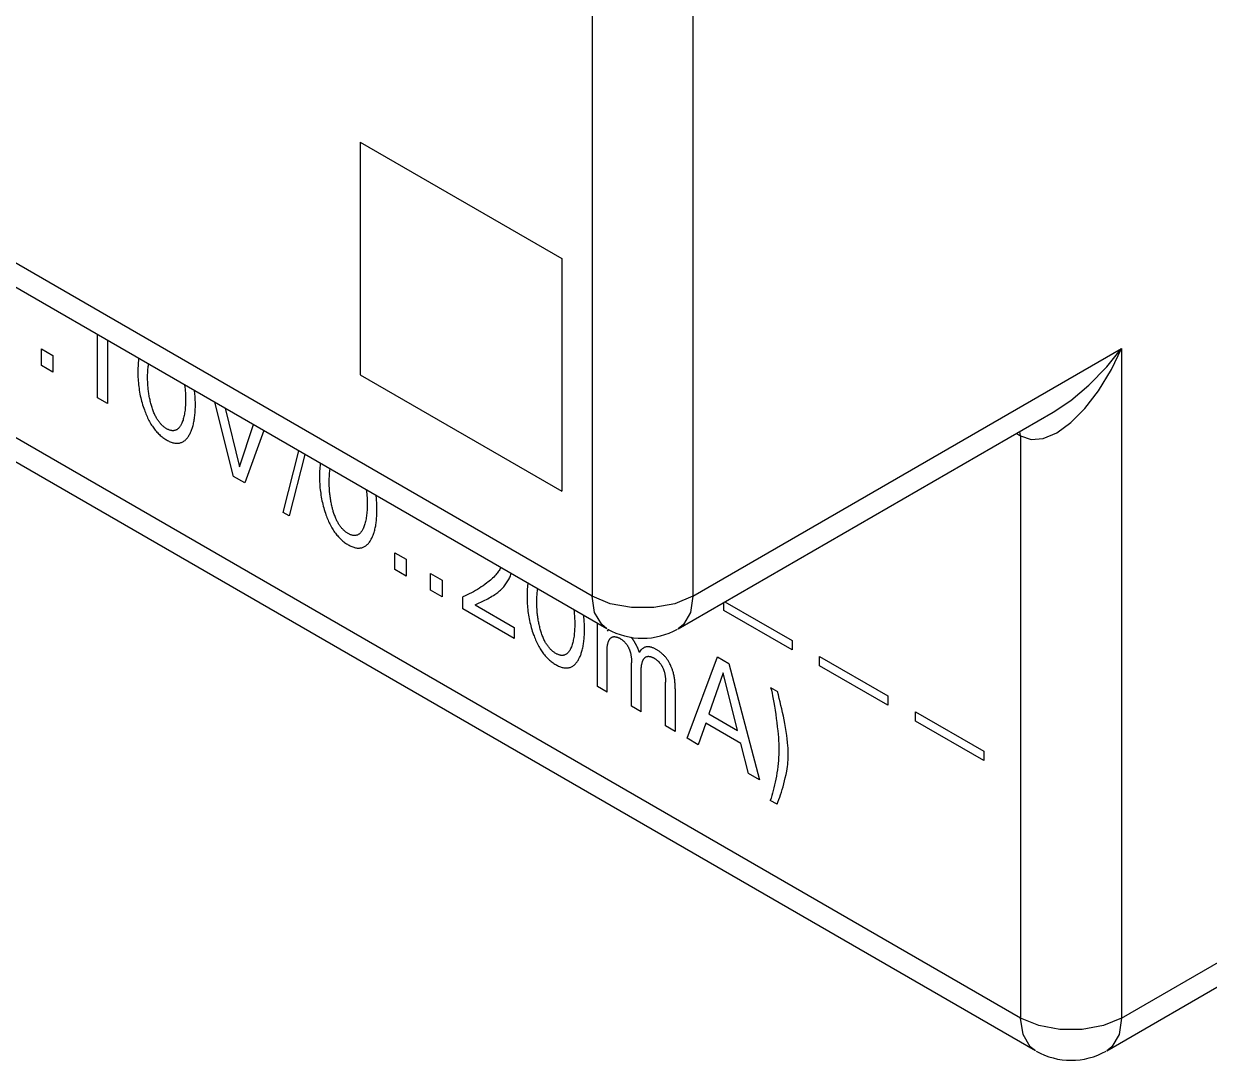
# Model space of a CAD drawing. Extents: x 0 to 420, y 0 to 297.
# Drawn here: x 183.99 to 200.62, y 101.48 to 116.02 of the extents above; entities that cross this region are included whole.
import ezdxf

# ---------------------------------------------------------------- set-up
doc = ezdxf.new("R2010")
doc.units = 0
doc.header["$LTSCALE"] = 23.1
doc.layers.add('40000_ISO', color=7, linetype='CONTINUOUS')

msp = doc.modelspace()

# ---------------------------------------------------------------- linework, layer by layer
at = {"layer": '40000_ISO', "color": 7, "linetype": 'CONTINUOUS'}
for p, q in [((191.959, 143.103), (191.959, 107.994)), ((193.373, 143.103), (193.373, 107.994)), ((191.959, 107.994), (168.271, 121.67)), ((192.166, 107.536), (168.478, 121.212)), ((197.97, 102.074), (174.281, 115.75)), ((198.177, 101.616), (174.488, 115.292)), ((188.706, 114.362), (191.535, 112.729)), ((188.706, 114.362), (188.706, 111.096)), ((191.535, 112.729), (191.535, 109.463)), ((185.02, 110.775), (185.02, 111.661)), ((184.234, 111.463), (184.396, 111.37)), ((184.234, 111.229), (184.234, 111.463)), ((185.161, 111.58), (185.161, 110.694)), ((193.373, 107.994), (199.384, 111.464)), ((199.177, 111.209), (199.384, 111.464)), ((199.242, 111.171), (199.384, 111.464)), ((199.384, 111.464), (199.384, 102.074)), ((184.396, 111.37), (184.396, 111.135)), ((185.592, 111.27), (185.59, 111.245)), ((185.594, 111.294), (185.592, 111.27)), ((185.597, 111.318), (185.594, 111.294)), ((185.598, 111.328), (185.597, 111.318)), ((184.396, 111.135), (184.234, 111.229)), ((185.588, 111.195), (185.587, 111.17)), ((185.587, 111.17), (185.587, 111.144)), ((185.587, 111.144), (185.587, 111.118)), ((185.587, 111.118), (185.587, 111.092)), ((185.589, 111.22), (185.588, 111.195)), ((185.59, 111.245), (185.589, 111.22)), ((185.724, 111.101), (185.725, 111.12)), ((185.724, 111.082), (185.724, 111.101)), ((185.725, 111.12), (185.726, 111.139)), ((185.726, 111.139), (185.727, 111.158)), ((185.727, 111.158), (185.728, 111.176)), ((185.728, 111.176), (185.73, 111.194)), ((185.73, 111.194), (185.732, 111.212)), ((185.732, 111.212), (185.734, 111.23)), ((185.734, 111.23), (185.737, 111.248)), ((188.706, 111.096), (191.535, 109.463)), ((198.928, 110.952), (199.177, 111.209)), ((199.062, 110.874), (199.242, 111.171)), ((185.587, 111.092), (185.588, 111.065)), ((185.588, 111.065), (185.59, 111.038)), ((185.59, 111.038), (185.592, 111.011)), ((185.592, 111.011), (185.594, 110.984)), ((185.594, 110.984), (185.597, 110.956)), ((185.597, 110.956), (185.6, 110.931)), ((185.6, 110.931), (185.603, 110.905)), ((185.724, 111.063), (185.724, 111.082)), ((185.724, 111.043), (185.724, 111.063)), ((185.724, 111.024), (185.724, 111.043)), ((185.725, 111.004), (185.724, 111.024)), ((185.726, 110.984), (185.725, 111.004)), ((185.727, 110.964), (185.726, 110.984)), ((185.728, 110.944), (185.727, 110.964)), ((185.73, 110.923), (185.728, 110.944)), ((186.243, 110.955), (186.247, 110.924)), ((198.673, 110.737), (198.928, 110.952)), ((185.161, 110.694), (185.02, 110.775)), ((185.603, 110.905), (185.607, 110.88)), ((185.607, 110.88), (185.611, 110.854)), ((185.611, 110.854), (185.616, 110.828)), ((185.616, 110.828), (185.621, 110.802)), ((185.621, 110.802), (185.627, 110.776)), ((185.627, 110.776), (185.633, 110.751)), ((185.731, 110.907), (185.73, 110.923)), ((185.733, 110.891), (185.731, 110.907)), ((185.735, 110.874), (185.733, 110.891)), ((185.737, 110.858), (185.735, 110.874)), ((185.739, 110.841), (185.737, 110.858)), ((185.742, 110.824), (185.739, 110.841)), ((185.744, 110.808), (185.742, 110.824)), ((185.747, 110.791), (185.744, 110.808)), ((185.75, 110.775), (185.747, 110.791)), ((185.753, 110.76), (185.75, 110.775)), ((186.247, 110.924), (186.25, 110.894)), ((186.25, 110.894), (186.252, 110.87)), ((186.252, 110.87), (186.253, 110.847)), ((186.253, 110.847), (186.255, 110.824)), ((186.255, 110.824), (186.255, 110.801)), ((186.255, 110.801), (186.256, 110.778)), ((186.256, 110.778), (186.256, 110.756)), ((186.383, 110.864), (186.381, 110.876)), ((186.385, 110.843), (186.383, 110.864)), ((186.387, 110.822), (186.385, 110.843)), ((186.389, 110.801), (186.387, 110.822)), ((186.39, 110.78), (186.389, 110.801)), ((186.391, 110.76), (186.39, 110.78)), ((198.87, 110.623), (199.062, 110.874)), ((185.633, 110.751), (185.639, 110.727)), ((185.639, 110.727), (185.646, 110.702)), ((185.646, 110.702), (185.653, 110.678)), ((185.653, 110.678), (185.661, 110.653)), ((185.661, 110.653), (185.669, 110.628)), ((185.669, 110.628), (185.678, 110.604)), ((185.678, 110.604), (185.685, 110.585)), ((185.757, 110.744), (185.753, 110.76)), ((185.76, 110.729), (185.757, 110.744)), ((185.764, 110.713), (185.76, 110.729)), ((185.768, 110.697), (185.764, 110.713)), ((185.772, 110.682), (185.768, 110.697)), ((185.776, 110.666), (185.772, 110.682)), ((185.781, 110.651), (185.776, 110.666)), ((185.785, 110.637), (185.781, 110.651)), ((185.79, 110.622), (185.785, 110.637)), ((185.795, 110.608), (185.79, 110.622)), ((185.8, 110.594), (185.795, 110.608)), ((186.248, 110.603), (186.246, 110.584)), ((186.25, 110.623), (186.248, 110.603)), ((186.252, 110.644), (186.25, 110.623)), ((186.253, 110.666), (186.252, 110.644)), ((186.255, 110.688), (186.253, 110.666)), ((186.256, 110.733), (186.255, 110.711)), ((186.255, 110.711), (186.255, 110.688)), ((186.256, 110.756), (186.256, 110.733)), ((186.39, 110.579), (186.391, 110.599)), ((186.392, 110.739), (186.391, 110.76)), ((186.391, 110.599), (186.392, 110.618)), ((186.393, 110.719), (186.392, 110.739)), ((186.392, 110.618), (186.393, 110.638)), ((186.393, 110.699), (186.393, 110.719)), ((186.393, 110.679), (186.393, 110.699)), ((186.393, 110.658), (186.393, 110.679)), ((186.393, 110.638), (186.393, 110.658)), ((186.929, 109.673), (186.664, 110.713)), ((186.811, 110.628), (187.011, 109.807)), ((198.427, 110.573), (198.673, 110.737)), ((198.674, 110.426), (198.87, 110.623)), ((185.685, 110.585), (185.692, 110.567)), ((185.692, 110.567), (185.699, 110.548)), ((185.699, 110.548), (185.707, 110.53)), ((185.707, 110.53), (185.715, 110.512)), ((185.715, 110.512), (185.724, 110.493)), ((185.724, 110.493), (185.732, 110.475)), ((185.732, 110.475), (185.742, 110.457)), ((185.742, 110.457), (185.751, 110.44)), ((185.751, 110.44), (185.761, 110.422)), ((185.806, 110.579), (185.8, 110.594)), ((185.812, 110.565), (185.806, 110.579)), ((185.818, 110.55), (185.812, 110.565)), ((185.825, 110.536), (185.818, 110.55)), ((185.831, 110.522), (185.825, 110.536)), ((185.837, 110.511), (185.831, 110.522)), ((185.843, 110.501), (185.837, 110.511)), ((185.848, 110.49), (185.843, 110.501)), ((185.855, 110.48), (185.848, 110.49)), ((185.861, 110.47), (185.855, 110.48)), ((185.867, 110.46), (185.861, 110.47)), ((185.874, 110.45), (185.867, 110.46)), ((185.881, 110.441), (185.874, 110.45)), ((185.888, 110.431), (185.881, 110.441)), ((185.895, 110.422), (185.888, 110.431)), ((186.209, 110.434), (186.203, 110.419)), ((186.215, 110.448), (186.209, 110.434)), ((186.22, 110.463), (186.215, 110.448)), ((186.224, 110.479), (186.22, 110.463)), ((186.229, 110.494), (186.224, 110.479)), ((186.233, 110.511), (186.229, 110.494)), ((186.236, 110.528), (186.233, 110.511)), ((186.24, 110.547), (186.236, 110.528)), ((186.243, 110.565), (186.24, 110.547)), ((186.246, 110.584), (186.243, 110.565)), ((186.369, 110.42), (186.372, 110.436)), ((186.372, 110.436), (186.375, 110.452)), ((186.375, 110.452), (186.378, 110.469)), ((186.378, 110.469), (186.381, 110.486)), ((186.381, 110.486), (186.383, 110.503)), ((186.383, 110.503), (186.385, 110.521)), ((186.385, 110.521), (186.387, 110.54)), ((186.387, 110.54), (186.389, 110.56)), ((186.389, 110.56), (186.39, 110.579)), ((193.166, 107.536), (198.427, 110.573)), ((185.761, 110.422), (185.77, 110.407)), ((185.77, 110.407), (185.78, 110.392)), ((185.78, 110.392), (185.79, 110.377)), ((185.79, 110.377), (185.8, 110.362)), ((185.8, 110.362), (185.81, 110.348)), ((185.81, 110.348), (185.821, 110.334)), ((185.821, 110.334), (185.831, 110.321)), ((185.831, 110.321), (185.843, 110.307)), ((185.843, 110.307), (185.854, 110.294)), ((185.854, 110.294), (185.865, 110.282)), ((185.865, 110.282), (185.877, 110.27)), ((185.877, 110.27), (185.889, 110.258)), ((185.903, 110.414), (185.895, 110.422)), ((185.91, 110.405), (185.903, 110.414)), ((185.918, 110.398), (185.91, 110.405)), ((185.925, 110.39), (185.918, 110.398)), ((185.933, 110.383), (185.925, 110.39)), ((185.941, 110.376), (185.933, 110.383)), ((185.949, 110.369), (185.941, 110.376)), ((185.957, 110.363), (185.949, 110.369)), ((185.965, 110.357), (185.957, 110.363)), ((185.973, 110.351), (185.965, 110.357)), ((185.982, 110.346), (185.973, 110.351)), ((185.99, 110.341), (185.982, 110.346)), ((185.998, 110.336), (185.99, 110.341)), ((186.006, 110.332), (185.998, 110.336)), ((186.015, 110.328), (186.006, 110.332)), ((186.023, 110.325), (186.015, 110.328)), ((186.031, 110.322), (186.023, 110.325)), ((186.039, 110.319), (186.031, 110.322)), ((186.047, 110.317), (186.039, 110.319)), ((186.055, 110.315), (186.047, 110.317)), ((186.062, 110.314), (186.055, 110.315)), ((186.07, 110.313), (186.062, 110.314)), ((186.077, 110.313), (186.07, 110.313)), ((186.085, 110.313), (186.077, 110.313)), ((186.092, 110.314), (186.085, 110.313)), ((186.099, 110.315), (186.092, 110.314)), ((186.106, 110.316), (186.099, 110.315)), ((186.113, 110.319), (186.106, 110.316)), ((186.119, 110.321), (186.113, 110.319)), ((186.125, 110.324), (186.119, 110.321)), ((186.131, 110.327), (186.125, 110.324)), ((186.137, 110.331), (186.131, 110.327)), ((186.143, 110.335), (186.137, 110.331)), ((186.148, 110.339), (186.143, 110.335)), ((186.155, 110.345), (186.148, 110.339)), ((186.162, 110.352), (186.155, 110.345)), ((186.168, 110.359), (186.162, 110.352)), ((186.174, 110.367), (186.168, 110.359)), ((186.18, 110.375), (186.174, 110.367)), ((186.185, 110.383), (186.18, 110.375)), ((186.19, 110.392), (186.185, 110.383)), ((186.195, 110.401), (186.19, 110.392)), ((186.199, 110.41), (186.195, 110.401)), ((186.203, 110.419), (186.199, 110.41)), ((186.308, 110.254), (186.314, 110.264)), ((186.314, 110.264), (186.32, 110.275)), ((186.32, 110.275), (186.325, 110.286)), ((186.325, 110.286), (186.33, 110.297)), ((186.33, 110.297), (186.335, 110.309)), ((186.335, 110.309), (186.34, 110.321)), ((186.34, 110.321), (186.344, 110.333)), ((186.344, 110.333), (186.349, 110.345)), ((186.349, 110.345), (186.353, 110.357)), ((186.353, 110.357), (186.357, 110.373)), ((186.357, 110.373), (186.361, 110.388)), ((186.361, 110.388), (186.365, 110.404)), ((186.365, 110.404), (186.369, 110.42)), ((187.011, 109.807), (187.209, 110.398)), ((187.354, 110.314), (187.089, 109.58)), ((197.909, 110.274), (197.97, 110.239)), ((197.97, 110.239), (197.957, 110.302)), ((198.288, 110.205), (198.477, 110.285)), ((198.477, 110.285), (198.674, 110.426)), ((185.889, 110.258), (185.901, 110.247)), ((185.901, 110.247), (185.914, 110.237)), ((185.914, 110.237), (185.926, 110.227)), ((185.926, 110.227), (185.939, 110.217)), ((185.939, 110.217), (185.952, 110.208)), ((185.952, 110.208), (185.964, 110.199)), ((185.964, 110.199), (185.977, 110.191)), ((185.977, 110.191), (185.99, 110.183)), ((185.99, 110.183), (186.003, 110.176)), ((186.003, 110.176), (186.016, 110.17)), ((186.016, 110.17), (186.028, 110.164)), ((186.028, 110.164), (186.041, 110.158)), ((186.041, 110.158), (186.054, 110.153)), ((186.054, 110.153), (186.066, 110.149)), ((186.066, 110.149), (186.079, 110.145)), ((186.079, 110.145), (186.091, 110.142)), ((186.091, 110.142), (186.103, 110.14)), ((186.103, 110.14), (186.115, 110.138)), ((186.115, 110.138), (186.126, 110.137)), ((186.126, 110.137), (186.138, 110.137)), ((186.138, 110.137), (186.149, 110.137)), ((186.149, 110.137), (186.16, 110.138)), ((186.16, 110.138), (186.17, 110.14)), ((186.17, 110.14), (186.18, 110.143)), ((186.18, 110.143), (186.191, 110.146)), ((186.191, 110.146), (186.2, 110.149)), ((186.2, 110.149), (186.21, 110.153)), ((186.21, 110.153), (186.219, 110.158)), ((186.219, 110.158), (186.229, 110.164)), ((186.229, 110.164), (186.238, 110.171)), ((186.238, 110.171), (186.248, 110.178)), ((186.248, 110.178), (186.256, 110.186)), ((186.256, 110.186), (186.265, 110.194)), ((186.265, 110.194), (186.273, 110.203)), ((186.273, 110.203), (186.281, 110.213)), ((186.281, 110.213), (186.288, 110.222)), ((186.288, 110.222), (186.295, 110.233)), ((186.295, 110.233), (186.302, 110.243)), ((186.302, 110.243), (186.308, 110.254)), ((197.97, 110.239), (198.116, 110.191)), ((197.97, 110.239), (197.97, 102.074)), ((198.116, 110.191), (198.288, 110.205)), ((187.625, 109.167), (187.846, 110.03)), ((187.93, 109.981), (187.709, 109.118)), ((188.137, 109.774), (188.136, 109.749)), ((188.139, 109.799), (188.137, 109.774)), ((188.142, 109.823), (188.139, 109.799)), ((188.144, 109.847), (188.142, 109.823)), ((188.146, 109.857), (188.144, 109.847)), ((188.281, 109.76), (188.284, 109.777)), ((187.089, 109.58), (186.929, 109.673)), ((188.135, 109.724), (188.134, 109.699)), ((188.134, 109.699), (188.134, 109.673)), ((188.134, 109.673), (188.134, 109.647)), ((188.134, 109.647), (188.135, 109.621)), ((188.136, 109.749), (188.135, 109.724)), ((188.135, 109.621), (188.136, 109.594)), ((188.271, 109.612), (188.272, 109.631)), ((188.271, 109.592), (188.271, 109.612)), ((188.272, 109.649), (188.273, 109.668)), ((188.272, 109.631), (188.272, 109.649)), ((188.273, 109.668), (188.274, 109.687)), ((188.274, 109.687), (188.276, 109.705)), ((188.276, 109.705), (188.277, 109.723)), ((188.277, 109.723), (188.279, 109.742)), ((188.279, 109.742), (188.281, 109.76)), ((188.136, 109.594), (188.137, 109.567)), ((188.137, 109.567), (188.139, 109.54)), ((188.139, 109.54), (188.141, 109.513)), ((188.141, 109.513), (188.144, 109.485)), ((188.144, 109.485), (188.147, 109.46)), ((188.147, 109.46), (188.151, 109.435)), ((188.151, 109.435), (188.155, 109.409)), ((188.271, 109.573), (188.271, 109.592)), ((188.272, 109.553), (188.271, 109.573)), ((188.272, 109.533), (188.272, 109.553)), ((188.273, 109.513), (188.272, 109.533)), ((188.274, 109.493), (188.273, 109.513)), ((188.276, 109.473), (188.274, 109.493)), ((188.277, 109.452), (188.276, 109.473)), ((188.279, 109.436), (188.277, 109.452)), ((188.28, 109.42), (188.279, 109.436)), ((188.791, 109.485), (188.794, 109.454)), ((188.794, 109.454), (188.798, 109.423)), ((188.155, 109.409), (188.159, 109.383)), ((188.159, 109.383), (188.164, 109.357)), ((188.164, 109.357), (188.169, 109.331)), ((188.169, 109.331), (188.175, 109.305)), ((188.175, 109.305), (188.181, 109.281)), ((188.181, 109.281), (188.187, 109.256)), ((188.282, 109.403), (188.28, 109.42)), ((188.284, 109.387), (188.282, 109.403)), ((188.287, 109.37), (188.284, 109.387)), ((188.289, 109.354), (188.287, 109.37)), ((188.292, 109.337), (188.289, 109.354)), ((188.295, 109.32), (188.292, 109.337)), ((188.298, 109.305), (188.295, 109.32)), ((188.301, 109.289), (188.298, 109.305)), ((188.304, 109.274), (188.301, 109.289)), ((188.308, 109.258), (188.304, 109.274)), ((188.798, 109.423), (188.799, 109.4)), ((188.799, 109.4), (188.801, 109.376)), ((188.801, 109.376), (188.802, 109.353)), ((188.802, 109.353), (188.803, 109.33)), ((188.803, 109.33), (188.803, 109.308)), ((188.803, 109.308), (188.803, 109.285)), ((188.803, 109.285), (188.803, 109.262)), ((188.93, 109.393), (188.929, 109.405)), ((188.933, 109.372), (188.93, 109.393)), ((188.934, 109.351), (188.933, 109.372)), ((188.936, 109.33), (188.934, 109.351)), ((188.938, 109.309), (188.936, 109.33)), ((188.939, 109.289), (188.938, 109.309)), ((188.939, 109.268), (188.939, 109.289)), ((188.94, 109.248), (188.939, 109.268)), ((187.709, 109.118), (187.625, 109.167)), ((188.187, 109.256), (188.194, 109.232)), ((188.194, 109.232), (188.201, 109.207)), ((188.201, 109.207), (188.208, 109.182)), ((188.208, 109.182), (188.217, 109.158)), ((188.217, 109.158), (188.225, 109.133)), ((188.225, 109.133), (188.232, 109.114)), ((188.232, 109.114), (188.239, 109.096)), ((188.311, 109.242), (188.308, 109.258)), ((188.315, 109.227), (188.311, 109.242)), ((188.319, 109.211), (188.315, 109.227)), ((188.324, 109.195), (188.319, 109.211)), ((188.328, 109.181), (188.324, 109.195)), ((188.333, 109.166), (188.328, 109.181)), ((188.337, 109.152), (188.333, 109.166)), ((188.342, 109.137), (188.337, 109.152)), ((188.348, 109.123), (188.342, 109.137)), ((188.353, 109.108), (188.348, 109.123)), ((188.359, 109.094), (188.353, 109.108)), ((188.793, 109.113), (188.791, 109.095)), ((188.796, 109.133), (188.793, 109.113)), ((188.798, 109.152), (188.796, 109.133)), ((188.799, 109.174), (188.798, 109.152)), ((188.801, 109.195), (188.799, 109.174)), ((188.802, 109.218), (188.801, 109.195)), ((188.803, 109.24), (188.802, 109.218)), ((188.803, 109.262), (188.803, 109.24)), ((188.936, 109.089), (188.938, 109.108)), ((188.938, 109.108), (188.939, 109.128)), ((188.939, 109.128), (188.94, 109.148)), ((188.94, 109.228), (188.94, 109.248)), ((188.941, 109.208), (188.94, 109.228)), ((188.94, 109.188), (188.941, 109.208)), ((188.94, 109.168), (188.94, 109.188)), ((188.94, 109.148), (188.94, 109.168)), ((199.384, 102.074), (211.617, 109.137)), ((188.239, 109.096), (188.247, 109.078)), ((188.247, 109.078), (188.254, 109.059)), ((188.254, 109.059), (188.263, 109.041)), ((188.263, 109.041), (188.271, 109.023)), ((188.271, 109.023), (188.28, 109.005)), ((188.28, 109.005), (188.289, 108.987)), ((188.289, 108.987), (188.299, 108.969)), ((188.299, 108.969), (188.309, 108.951)), ((188.309, 108.951), (188.318, 108.936)), ((188.318, 108.936), (188.327, 108.921)), ((188.365, 109.08), (188.359, 109.094)), ((188.372, 109.065), (188.365, 109.08)), ((188.379, 109.051), (188.372, 109.065)), ((188.384, 109.041), (188.379, 109.051)), ((188.39, 109.03), (188.384, 109.041)), ((188.396, 109.02), (188.39, 109.03)), ((188.402, 109.009), (188.396, 109.02)), ((188.408, 108.999), (188.402, 109.009)), ((188.415, 108.989), (188.408, 108.999)), ((188.421, 108.98), (188.415, 108.989)), ((188.428, 108.97), (188.421, 108.98)), ((188.435, 108.961), (188.428, 108.97)), ((188.443, 108.952), (188.435, 108.961)), ((188.45, 108.943), (188.443, 108.952)), ((188.457, 108.935), (188.45, 108.943)), ((188.465, 108.927), (188.457, 108.935)), ((188.747, 108.939), (188.742, 108.93)), ((188.751, 108.949), (188.747, 108.939)), ((188.757, 108.963), (188.751, 108.949)), ((188.762, 108.977), (188.757, 108.963)), ((188.767, 108.993), (188.762, 108.977)), ((188.772, 109.008), (188.767, 108.993)), ((188.776, 109.024), (188.772, 109.008)), ((188.78, 109.04), (188.776, 109.024)), ((188.784, 109.058), (188.78, 109.04)), ((188.787, 109.076), (188.784, 109.058)), ((188.791, 109.095), (188.787, 109.076)), ((188.909, 108.917), (188.913, 108.933)), ((188.913, 108.933), (188.916, 108.949)), ((188.916, 108.949), (188.92, 108.965)), ((188.92, 108.965), (188.923, 108.981)), ((188.923, 108.981), (188.926, 108.998)), ((188.926, 108.998), (188.928, 109.015)), ((188.928, 109.015), (188.93, 109.032)), ((188.93, 109.032), (188.933, 109.051)), ((188.933, 109.051), (188.935, 109.07)), ((188.935, 109.07), (188.936, 109.089)), ((188.327, 108.921), (188.337, 108.906)), ((188.337, 108.906), (188.347, 108.892)), ((188.347, 108.892), (188.357, 108.877)), ((188.357, 108.877), (188.368, 108.863)), ((188.368, 108.863), (188.379, 108.85)), ((188.379, 108.85), (188.39, 108.837)), ((188.39, 108.837), (188.401, 108.824)), ((188.401, 108.824), (188.413, 108.811)), ((188.413, 108.811), (188.425, 108.799)), ((188.425, 108.799), (188.437, 108.788)), ((188.437, 108.788), (188.449, 108.777)), ((188.449, 108.777), (188.461, 108.766)), ((188.461, 108.766), (188.474, 108.756)), ((188.473, 108.919), (188.465, 108.927)), ((188.481, 108.912), (188.473, 108.919)), ((188.488, 108.905), (188.481, 108.912)), ((188.496, 108.898), (188.488, 108.905)), ((188.505, 108.892), (188.496, 108.898)), ((188.513, 108.886), (188.505, 108.892)), ((188.521, 108.88), (188.513, 108.886)), ((188.529, 108.875), (188.521, 108.88)), ((188.537, 108.87), (188.529, 108.875)), ((188.546, 108.866), (188.537, 108.87)), ((188.554, 108.861), (188.546, 108.866)), ((188.562, 108.857), (188.554, 108.861)), ((188.57, 108.854), (188.562, 108.857)), ((188.578, 108.851), (188.57, 108.854)), ((188.586, 108.848), (188.578, 108.851)), ((188.594, 108.846), (188.586, 108.848)), ((188.602, 108.845), (188.594, 108.846)), ((188.61, 108.843), (188.602, 108.845)), ((188.617, 108.842), (188.61, 108.843)), ((188.625, 108.842), (188.617, 108.842)), ((188.632, 108.842), (188.625, 108.842)), ((188.639, 108.843), (188.632, 108.842)), ((188.646, 108.844), (188.639, 108.843)), ((188.653, 108.846), (188.646, 108.844)), ((188.66, 108.848), (188.653, 108.846)), ((188.666, 108.85), (188.66, 108.848)), ((188.673, 108.853), (188.666, 108.85)), ((188.679, 108.856), (188.673, 108.853)), ((188.685, 108.86), (188.679, 108.856)), ((188.69, 108.864), (188.685, 108.86)), ((188.696, 108.868), (188.69, 108.864)), ((188.703, 108.874), (188.696, 108.868)), ((188.709, 108.881), (188.703, 108.874)), ((188.716, 108.888), (188.709, 108.881)), ((188.721, 108.896), (188.716, 108.888)), ((188.727, 108.904), (188.721, 108.896)), ((188.732, 108.912), (188.727, 108.904)), ((188.737, 108.921), (188.732, 108.912)), ((188.742, 108.93), (188.737, 108.921)), ((188.843, 108.762), (188.849, 108.773)), ((188.849, 108.773), (188.856, 108.783)), ((188.856, 108.783), (188.861, 108.793)), ((188.861, 108.793), (188.867, 108.804)), ((188.867, 108.804), (188.873, 108.815)), ((188.873, 108.815), (188.878, 108.827)), ((188.878, 108.827), (188.883, 108.838)), ((188.883, 108.838), (188.887, 108.85)), ((188.887, 108.85), (188.892, 108.862)), ((188.892, 108.862), (188.896, 108.874)), ((188.896, 108.874), (188.9, 108.887)), ((188.9, 108.887), (188.905, 108.902)), ((188.905, 108.902), (188.909, 108.917)), ((188.474, 108.756), (188.486, 108.746)), ((188.486, 108.746), (188.499, 108.737)), ((188.499, 108.737), (188.512, 108.728)), ((188.512, 108.728), (188.525, 108.72)), ((188.525, 108.72), (188.537, 108.713)), ((188.537, 108.713), (188.55, 108.706)), ((188.55, 108.706), (188.563, 108.699)), ((188.563, 108.699), (188.576, 108.693)), ((188.576, 108.693), (188.588, 108.687)), ((188.588, 108.687), (188.601, 108.682)), ((188.601, 108.682), (188.614, 108.678)), ((188.614, 108.678), (188.626, 108.674)), ((188.626, 108.674), (188.638, 108.671)), ((188.638, 108.671), (188.65, 108.669)), ((188.65, 108.669), (188.662, 108.667)), ((188.662, 108.667), (188.674, 108.666)), ((188.674, 108.666), (188.685, 108.666)), ((188.685, 108.666), (188.696, 108.667)), ((188.696, 108.667), (188.707, 108.668)), ((188.707, 108.668), (188.718, 108.669)), ((188.718, 108.669), (188.728, 108.672)), ((188.728, 108.672), (188.738, 108.675)), ((188.738, 108.675), (188.748, 108.678)), ((188.748, 108.678), (188.757, 108.683)), ((188.757, 108.683), (188.766, 108.687)), ((188.766, 108.687), (188.776, 108.693)), ((188.776, 108.693), (188.786, 108.7)), ((188.786, 108.7), (188.795, 108.707)), ((188.795, 108.707), (188.804, 108.715)), ((188.804, 108.715), (188.812, 108.724)), ((188.812, 108.724), (188.82, 108.732)), ((188.82, 108.732), (188.828, 108.742)), ((188.828, 108.742), (188.836, 108.752)), ((188.836, 108.752), (188.843, 108.762)), ((189.189, 108.602), (189.35, 108.509)), ((189.189, 108.368), (189.189, 108.602)), ((189.35, 108.509), (189.35, 108.275)), ((189.35, 108.275), (189.189, 108.368)), ((189.693, 108.311), (189.854, 108.218)), ((189.693, 108.077), (189.693, 108.311)), ((190.594, 108.277), (190.578, 108.261)), ((190.608, 108.293), (190.594, 108.277)), ((190.618, 108.305), (190.608, 108.293)), ((190.628, 108.316), (190.618, 108.305)), ((190.637, 108.328), (190.628, 108.316)), ((190.646, 108.341), (190.637, 108.328)), ((190.655, 108.353), (190.646, 108.341)), ((190.663, 108.367), (190.655, 108.353)), ((190.671, 108.38), (190.663, 108.367)), ((190.678, 108.395), (190.671, 108.38)), ((190.807, 108.264), (190.813, 108.279)), ((190.813, 108.279), (190.819, 108.295)), ((190.819, 108.295), (190.824, 108.311)), ((189.854, 108.218), (189.854, 107.984)), ((190.378, 108.104), (190.35, 108.087)), ((190.404, 108.121), (190.378, 108.104)), ((190.43, 108.139), (190.404, 108.121)), ((190.456, 108.157), (190.43, 108.139)), ((190.482, 108.177), (190.456, 108.157)), ((190.498, 108.19), (190.482, 108.177)), ((190.515, 108.203), (190.498, 108.19)), ((190.531, 108.217), (190.515, 108.203)), ((190.547, 108.232), (190.531, 108.217)), ((190.563, 108.246), (190.547, 108.232)), ((190.578, 108.261), (190.563, 108.246)), ((190.697, 108.1), (190.708, 108.111)), ((190.708, 108.111), (190.719, 108.124)), ((190.719, 108.124), (190.73, 108.136)), ((190.73, 108.136), (190.74, 108.149)), ((190.74, 108.149), (190.75, 108.163)), ((190.75, 108.163), (190.76, 108.177)), ((190.76, 108.177), (190.769, 108.191)), ((190.769, 108.191), (190.778, 108.206)), ((190.778, 108.206), (190.787, 108.221)), ((190.787, 108.221), (190.794, 108.235)), ((190.794, 108.235), (190.801, 108.25)), ((190.801, 108.25), (190.807, 108.264)), ((191.051, 108.118), (191.049, 108.093)), ((191.053, 108.142), (191.051, 108.118)), ((191.056, 108.166), (191.053, 108.142)), ((191.057, 108.176), (191.056, 108.166)), ((199.177, 101.616), (210.66, 108.246)), ((189.854, 107.984), (189.693, 108.077)), ((190.176, 107.995), (190.146, 107.982)), ((190.146, 107.816), (190.146, 107.982)), ((190.206, 108.009), (190.176, 107.995)), ((190.236, 108.024), (190.206, 108.009)), ((190.266, 108.039), (190.236, 108.024)), ((190.294, 108.054), (190.266, 108.039)), ((190.322, 108.07), (190.294, 108.054)), ((190.35, 108.087), (190.322, 108.07)), ((190.435, 107.927), (190.455, 107.937)), ((190.455, 107.937), (190.475, 107.947)), ((190.475, 107.947), (190.495, 107.957)), ((190.495, 107.957), (190.515, 107.968)), ((190.515, 107.968), (190.534, 107.979)), ((190.534, 107.979), (190.554, 107.99)), ((190.554, 107.99), (190.573, 108.002)), ((190.573, 108.002), (190.592, 108.014)), ((190.592, 108.014), (190.61, 108.027)), ((190.61, 108.027), (190.623, 108.036)), ((190.623, 108.036), (190.636, 108.046)), ((190.636, 108.046), (190.649, 108.056)), ((190.649, 108.056), (190.661, 108.066)), ((190.661, 108.066), (190.673, 108.077)), ((190.673, 108.077), (190.685, 108.088)), ((190.685, 108.088), (190.697, 108.1)), ((191.047, 108.069), (191.046, 108.044)), ((191.046, 108.044), (191.046, 108.018)), ((191.046, 108.018), (191.046, 107.993)), ((191.046, 107.993), (191.046, 107.966)), ((191.046, 107.966), (191.046, 107.94)), ((191.046, 107.94), (191.047, 107.913)), ((191.049, 108.093), (191.047, 108.069)), ((191.183, 107.95), (191.184, 107.969)), ((191.183, 107.931), (191.183, 107.95)), ((191.184, 107.969), (191.185, 107.987)), ((191.185, 107.987), (191.186, 108.006)), ((191.186, 108.006), (191.187, 108.024)), ((191.187, 108.024), (191.189, 108.043)), ((191.189, 108.043), (191.191, 108.061)), ((191.191, 108.061), (191.193, 108.079)), ((191.193, 108.079), (191.195, 108.096)), ((192.212, 107.887), (191.959, 107.994)), ((191.993, 107.763), (191.959, 107.994)), ((193.373, 107.994), (193.12, 107.887)), ((193.373, 107.994), (193.339, 107.763)), ((190.867, 107.399), (190.146, 107.816)), ((190.316, 107.869), (190.336, 107.878)), ((190.316, 107.869), (190.867, 107.551)), ((190.336, 107.878), (190.355, 107.888)), ((190.355, 107.888), (190.415, 107.917)), ((190.415, 107.917), (190.435, 107.927)), ((191.047, 107.913), (191.049, 107.886)), ((191.049, 107.886), (191.051, 107.859)), ((191.051, 107.859), (191.053, 107.832)), ((191.053, 107.832), (191.056, 107.804)), ((191.056, 107.804), (191.059, 107.779)), ((191.059, 107.779), (191.062, 107.754)), ((191.183, 107.911), (191.183, 107.931)), ((191.183, 107.892), (191.183, 107.911)), ((191.183, 107.872), (191.183, 107.892)), ((191.184, 107.852), (191.183, 107.872)), ((191.184, 107.832), (191.184, 107.852)), ((191.186, 107.812), (191.184, 107.832)), ((191.187, 107.792), (191.186, 107.812)), ((191.189, 107.772), (191.187, 107.792)), ((191.19, 107.755), (191.189, 107.772)), ((191.702, 107.804), (191.706, 107.773)), ((191.706, 107.773), (191.709, 107.742)), ((192.51, 107.832), (192.212, 107.887)), ((192.823, 107.832), (192.51, 107.832)), ((193.12, 107.887), (192.823, 107.832)), ((193.805, 107.793), (193.805, 107.904)), ((194.765, 107.238), (193.805, 107.793)), ((193.821, 107.914), (194.765, 107.369)), ((191.062, 107.754), (191.066, 107.728)), ((191.066, 107.728), (191.07, 107.702)), ((191.07, 107.702), (191.075, 107.676)), ((191.075, 107.676), (191.08, 107.65)), ((191.08, 107.65), (191.086, 107.624)), ((191.086, 107.624), (191.092, 107.6)), ((191.192, 107.739), (191.19, 107.755)), ((191.194, 107.723), (191.192, 107.739)), ((191.196, 107.706), (191.194, 107.723)), ((191.198, 107.689), (191.196, 107.706)), ((191.2, 107.673), (191.198, 107.689)), ((191.203, 107.656), (191.2, 107.673)), ((191.206, 107.639), (191.203, 107.656)), ((191.209, 107.624), (191.206, 107.639)), ((191.212, 107.608), (191.209, 107.624)), ((191.215, 107.593), (191.212, 107.608)), ((191.709, 107.742), (191.711, 107.719)), ((191.711, 107.719), (191.712, 107.696)), ((191.712, 107.696), (191.713, 107.672)), ((191.713, 107.672), (191.714, 107.65)), ((191.714, 107.65), (191.715, 107.627)), ((191.715, 107.627), (191.715, 107.604)), ((191.715, 107.604), (191.715, 107.582)), ((191.842, 107.712), (191.84, 107.724)), ((191.844, 107.691), (191.842, 107.712)), ((191.846, 107.67), (191.844, 107.691)), ((191.848, 107.649), (191.846, 107.67)), ((191.849, 107.629), (191.848, 107.649)), ((191.85, 107.608), (191.849, 107.629)), ((191.851, 107.588), (191.85, 107.608)), ((192.093, 107.593), (191.993, 107.763)), ((192.034, 106.726), (192.034, 107.612)), ((193.339, 107.763), (193.239, 107.593)), ((190.867, 107.551), (190.867, 107.399)), ((191.092, 107.6), (191.098, 107.575)), ((191.098, 107.575), (191.105, 107.551)), ((191.105, 107.551), (191.112, 107.526)), ((191.112, 107.526), (191.12, 107.502)), ((191.12, 107.502), (191.128, 107.477)), ((191.128, 107.477), (191.137, 107.452)), ((191.137, 107.452), (191.144, 107.434)), ((191.219, 107.577), (191.215, 107.593)), ((191.223, 107.561), (191.219, 107.577)), ((191.227, 107.546), (191.223, 107.561)), ((191.231, 107.53), (191.227, 107.546)), ((191.235, 107.514), (191.231, 107.53)), ((191.24, 107.5), (191.235, 107.514)), ((191.244, 107.485), (191.24, 107.5)), ((191.249, 107.471), (191.244, 107.485)), ((191.254, 107.456), (191.249, 107.471)), ((191.259, 107.442), (191.254, 107.456)), ((191.265, 107.428), (191.259, 107.442)), ((191.707, 107.452), (191.705, 107.433)), ((191.709, 107.471), (191.707, 107.452)), ((191.711, 107.493), (191.709, 107.471)), ((191.712, 107.515), (191.711, 107.493)), ((191.713, 107.537), (191.712, 107.515)), ((191.714, 107.559), (191.713, 107.537)), ((191.715, 107.582), (191.714, 107.559)), ((191.849, 107.427), (191.85, 107.447)), ((191.85, 107.447), (191.851, 107.467)), ((191.851, 107.567), (191.851, 107.588)), ((191.852, 107.547), (191.851, 107.567)), ((191.851, 107.467), (191.852, 107.487)), ((191.852, 107.527), (191.852, 107.547)), ((191.852, 107.507), (191.852, 107.527)), ((191.852, 107.487), (191.852, 107.507)), ((192.166, 107.536), (192.093, 107.593)), ((192.181, 107.514), (192.168, 107.5)), ((192.182, 107.514), (192.181, 107.514)), ((192.183, 107.515), (192.182, 107.514)), ((192.184, 107.516), (192.183, 107.515)), ((192.185, 107.517), (192.184, 107.516)), ((192.186, 107.518), (192.185, 107.517)), ((192.187, 107.519), (192.186, 107.518)), ((192.188, 107.52), (192.187, 107.519)), ((192.189, 107.521), (192.188, 107.52)), ((192.19, 107.521), (192.189, 107.521)), ((192.191, 107.522), (192.19, 107.521)), ((193.239, 107.593), (193.166, 107.536)), ((191.144, 107.434), (191.151, 107.415)), ((191.151, 107.415), (191.158, 107.397)), ((191.158, 107.397), (191.166, 107.378)), ((191.166, 107.378), (191.174, 107.36)), ((191.174, 107.36), (191.182, 107.342)), ((191.182, 107.342), (191.191, 107.324)), ((191.191, 107.324), (191.201, 107.306)), ((191.201, 107.306), (191.21, 107.288)), ((191.21, 107.288), (191.22, 107.271)), ((191.22, 107.271), (191.229, 107.255)), ((191.271, 107.413), (191.265, 107.428)), ((191.277, 107.399), (191.271, 107.413)), ((191.283, 107.385), (191.277, 107.399)), ((191.29, 107.37), (191.283, 107.385)), ((191.296, 107.36), (191.29, 107.37)), ((191.301, 107.349), (191.296, 107.36)), ((191.307, 107.339), (191.301, 107.349)), ((191.313, 107.329), (191.307, 107.339)), ((191.32, 107.318), (191.313, 107.329)), ((191.326, 107.309), (191.32, 107.318)), ((191.333, 107.299), (191.326, 107.309)), ((191.34, 107.289), (191.333, 107.299)), ((191.347, 107.28), (191.34, 107.289)), ((191.354, 107.271), (191.347, 107.28)), ((191.361, 107.262), (191.354, 107.271)), ((191.668, 107.282), (191.662, 107.268)), ((191.674, 107.297), (191.668, 107.282)), ((191.679, 107.312), (191.674, 107.297)), ((191.683, 107.327), (191.679, 107.312)), ((191.688, 107.343), (191.683, 107.327)), ((191.691, 107.359), (191.688, 107.343)), ((191.695, 107.377), (191.691, 107.359)), ((191.699, 107.395), (191.695, 107.377)), ((191.702, 107.414), (191.699, 107.395)), ((191.705, 107.433), (191.702, 107.414)), ((191.828, 107.268), (191.831, 107.284)), ((191.831, 107.284), (191.834, 107.301)), ((191.834, 107.301), (191.837, 107.317)), ((191.837, 107.317), (191.84, 107.334)), ((191.84, 107.334), (191.842, 107.351)), ((191.842, 107.351), (191.844, 107.37)), ((191.844, 107.37), (191.846, 107.389)), ((191.846, 107.389), (191.848, 107.408)), ((191.848, 107.408), (191.849, 107.427)), ((192.17, 107.265), (192.171, 107.275)), ((192.171, 107.275), (192.172, 107.284)), ((192.172, 107.284), (192.173, 107.294)), ((192.173, 107.294), (192.175, 107.303)), ((192.175, 107.303), (192.176, 107.312)), ((192.176, 107.312), (192.178, 107.321)), ((192.178, 107.321), (192.18, 107.33)), ((192.18, 107.33), (192.183, 107.339)), ((192.183, 107.339), (192.185, 107.347)), ((192.185, 107.347), (192.188, 107.355)), ((192.188, 107.355), (192.19, 107.36)), ((192.19, 107.36), (192.192, 107.365)), ((192.192, 107.365), (192.195, 107.37)), ((192.195, 107.37), (192.197, 107.375)), ((192.197, 107.375), (192.2, 107.379)), ((192.2, 107.379), (192.202, 107.384)), ((192.202, 107.384), (192.205, 107.388)), ((192.205, 107.388), (192.208, 107.392)), ((192.208, 107.392), (192.211, 107.396)), ((192.211, 107.396), (192.214, 107.4)), ((192.214, 107.4), (192.218, 107.403)), ((192.218, 107.403), (192.221, 107.407)), ((192.221, 107.407), (192.225, 107.41)), ((192.225, 107.41), (192.229, 107.413)), ((192.229, 107.413), (192.233, 107.415)), ((192.233, 107.415), (192.237, 107.417)), ((192.237, 107.417), (192.241, 107.419)), ((192.241, 107.419), (192.245, 107.421)), ((192.245, 107.421), (192.25, 107.422)), ((192.25, 107.422), (192.254, 107.423)), ((192.254, 107.423), (192.259, 107.424)), ((192.259, 107.424), (192.263, 107.425)), ((192.263, 107.425), (192.268, 107.425)), ((192.268, 107.425), (192.273, 107.425)), ((192.273, 107.425), (192.277, 107.424)), ((192.277, 107.424), (192.282, 107.424)), ((192.282, 107.424), (192.287, 107.423)), ((192.287, 107.423), (192.293, 107.422)), ((192.293, 107.422), (192.298, 107.421)), ((192.298, 107.421), (192.303, 107.419)), ((192.303, 107.419), (192.308, 107.418)), ((192.308, 107.418), (192.314, 107.416)), ((192.314, 107.416), (192.319, 107.414)), ((192.319, 107.414), (192.325, 107.412)), ((192.325, 107.412), (192.33, 107.409)), ((192.33, 107.409), (192.336, 107.407)), ((192.336, 107.407), (192.341, 107.404)), ((192.341, 107.404), (192.347, 107.401)), ((192.347, 107.401), (192.352, 107.398)), ((192.352, 107.398), (192.358, 107.394)), ((192.358, 107.394), (192.363, 107.391)), ((192.363, 107.391), (192.368, 107.388)), ((192.368, 107.388), (192.374, 107.384)), ((192.374, 107.384), (192.379, 107.38)), ((192.379, 107.38), (192.384, 107.376)), ((192.384, 107.376), (192.389, 107.372)), ((192.389, 107.372), (192.394, 107.368)), ((192.394, 107.368), (192.399, 107.364)), ((192.399, 107.364), (192.404, 107.359)), ((192.404, 107.359), (192.409, 107.355)), ((192.409, 107.355), (192.414, 107.35)), ((192.414, 107.35), (192.419, 107.345)), ((192.419, 107.345), (192.424, 107.34)), ((192.424, 107.34), (192.428, 107.335)), ((192.428, 107.335), (192.433, 107.329)), ((192.433, 107.329), (192.437, 107.324)), ((192.437, 107.324), (192.441, 107.318)), ((192.441, 107.318), (192.445, 107.312)), ((192.445, 107.312), (192.449, 107.306)), ((192.449, 107.306), (192.453, 107.3)), ((192.453, 107.3), (192.457, 107.294)), ((192.457, 107.294), (192.46, 107.288)), ((192.46, 107.288), (192.464, 107.282)), ((192.464, 107.282), (192.467, 107.275)), ((192.467, 107.275), (192.47, 107.269)), ((192.47, 107.269), (192.473, 107.262)), ((192.51, 107.411), (192.506, 107.415)), ((192.513, 107.407), (192.51, 107.411)), ((192.517, 107.402), (192.513, 107.407)), ((192.521, 107.398), (192.517, 107.402)), ((192.524, 107.393), (192.521, 107.398)), ((192.528, 107.388), (192.524, 107.393)), ((192.531, 107.384), (192.528, 107.388)), ((192.534, 107.379), (192.531, 107.384)), ((192.538, 107.374), (192.534, 107.379)), ((192.541, 107.37), (192.538, 107.374)), ((192.544, 107.365), (192.541, 107.37)), ((192.547, 107.36), (192.544, 107.365)), ((192.55, 107.355), (192.547, 107.36)), ((192.553, 107.35), (192.55, 107.355)), ((192.557, 107.345), (192.553, 107.35)), ((192.56, 107.34), (192.557, 107.345)), ((192.563, 107.335), (192.56, 107.34)), ((192.565, 107.33), (192.563, 107.335)), ((192.568, 107.325), (192.565, 107.33)), ((192.571, 107.32), (192.568, 107.325)), ((192.574, 107.315), (192.571, 107.32)), ((192.577, 107.309), (192.574, 107.315)), ((192.58, 107.303), (192.577, 107.309)), ((192.583, 107.296), (192.58, 107.303)), ((192.586, 107.29), (192.583, 107.296)), ((192.589, 107.284), (192.586, 107.29)), ((192.592, 107.278), (192.589, 107.284)), ((192.595, 107.272), (192.592, 107.278)), ((192.598, 107.266), (192.595, 107.272)), ((192.685, 107.269), (192.679, 107.265)), ((192.691, 107.272), (192.685, 107.269)), ((192.697, 107.275), (192.691, 107.272)), ((192.704, 107.277), (192.697, 107.275)), ((192.709, 107.279), (192.704, 107.277)), ((192.715, 107.28), (192.709, 107.279)), ((192.721, 107.281), (192.715, 107.28)), ((192.728, 107.282), (192.721, 107.281)), ((192.734, 107.282), (192.728, 107.282)), ((192.74, 107.283), (192.734, 107.282)), ((192.747, 107.282), (192.74, 107.283)), ((192.753, 107.282), (192.747, 107.282)), ((192.76, 107.281), (192.753, 107.282)), ((192.767, 107.28), (192.76, 107.281)), ((192.774, 107.279), (192.767, 107.28)), ((192.782, 107.277), (192.774, 107.279)), ((192.79, 107.275), (192.782, 107.277)), ((192.798, 107.272), (192.79, 107.275)), ((192.807, 107.269), (192.798, 107.272)), ((192.815, 107.266), (192.807, 107.269)), ((194.765, 107.369), (194.765, 107.238)), ((191.229, 107.255), (191.239, 107.24)), ((191.239, 107.24), (191.248, 107.225)), ((191.248, 107.225), (191.259, 107.211)), ((191.259, 107.211), (191.269, 107.197)), ((191.269, 107.197), (191.279, 107.183)), ((191.279, 107.183), (191.29, 107.169)), ((191.29, 107.169), (191.301, 107.156)), ((191.301, 107.156), (191.313, 107.143)), ((191.313, 107.143), (191.324, 107.13)), ((191.324, 107.13), (191.336, 107.118)), ((191.336, 107.118), (191.348, 107.107)), ((191.348, 107.107), (191.36, 107.096)), ((191.369, 107.254), (191.361, 107.262)), ((191.376, 107.246), (191.369, 107.254)), ((191.384, 107.238), (191.376, 107.246)), ((191.392, 107.231), (191.384, 107.238)), ((191.4, 107.224), (191.392, 107.231)), ((191.408, 107.217), (191.4, 107.224)), ((191.416, 107.211), (191.408, 107.217)), ((191.424, 107.205), (191.416, 107.211)), ((191.432, 107.199), (191.424, 107.205)), ((191.441, 107.194), (191.432, 107.199)), ((191.449, 107.189), (191.441, 107.194)), ((191.457, 107.185), (191.449, 107.189)), ((191.465, 107.18), (191.457, 107.185)), ((191.473, 107.177), (191.465, 107.18)), ((191.482, 107.173), (191.473, 107.177)), ((191.49, 107.17), (191.482, 107.173)), ((191.498, 107.168), (191.49, 107.17)), ((191.506, 107.165), (191.498, 107.168)), ((191.513, 107.164), (191.506, 107.165)), ((191.521, 107.162), (191.513, 107.164)), ((191.529, 107.162), (191.521, 107.162)), ((191.536, 107.161), (191.529, 107.162)), ((191.543, 107.161), (191.536, 107.161)), ((191.551, 107.162), (191.543, 107.161)), ((191.558, 107.163), (191.551, 107.162)), ((191.565, 107.165), (191.558, 107.163)), ((191.571, 107.167), (191.565, 107.165)), ((191.578, 107.169), (191.571, 107.167)), ((191.584, 107.172), (191.578, 107.169)), ((191.59, 107.176), (191.584, 107.172)), ((191.596, 107.179), (191.59, 107.176)), ((191.602, 107.183), (191.596, 107.179)), ((191.607, 107.187), (191.602, 107.183)), ((191.614, 107.194), (191.607, 107.187)), ((191.621, 107.2), (191.614, 107.194)), ((191.627, 107.207), (191.621, 107.2)), ((191.633, 107.215), (191.627, 107.207)), ((191.638, 107.223), (191.633, 107.215)), ((191.644, 107.231), (191.638, 107.223)), ((191.649, 107.24), (191.644, 107.231)), ((191.653, 107.249), (191.649, 107.24)), ((191.658, 107.258), (191.653, 107.249)), ((191.662, 107.268), (191.658, 107.258)), ((191.761, 107.092), (191.767, 107.102)), ((191.767, 107.102), (191.773, 107.113)), ((191.773, 107.113), (191.778, 107.123)), ((191.778, 107.123), (191.784, 107.134)), ((191.784, 107.134), (191.789, 107.146)), ((191.789, 107.146), (191.794, 107.157)), ((191.794, 107.157), (191.799, 107.169)), ((191.799, 107.169), (191.803, 107.181)), ((191.803, 107.181), (191.807, 107.193)), ((191.807, 107.193), (191.811, 107.206)), ((191.811, 107.206), (191.816, 107.221)), ((191.816, 107.221), (191.82, 107.236)), ((191.82, 107.236), (191.824, 107.252)), ((191.824, 107.252), (191.828, 107.268)), ((192.168, 107.236), (192.169, 107.246)), ((192.168, 107.226), (192.168, 107.236)), ((192.168, 107.216), (192.168, 107.226)), ((192.168, 107.205), (192.168, 107.216)), ((192.168, 106.648), (192.168, 107.205)), ((192.169, 107.255), (192.17, 107.265)), ((192.169, 107.246), (192.169, 107.255)), ((192.473, 107.262), (192.476, 107.256)), ((192.476, 107.256), (192.479, 107.249)), ((192.479, 107.249), (192.481, 107.242)), ((192.481, 107.242), (192.484, 107.236)), ((192.484, 107.236), (192.486, 107.229)), ((192.486, 107.229), (192.488, 107.222)), ((192.488, 107.222), (192.491, 107.215)), ((192.491, 107.215), (192.493, 107.209)), ((192.493, 107.209), (192.495, 107.202)), ((192.495, 107.202), (192.497, 107.192)), ((192.497, 107.192), (192.5, 107.182)), ((192.5, 107.182), (192.502, 107.172)), ((192.502, 107.172), (192.504, 107.162)), ((192.504, 107.162), (192.505, 107.153)), ((192.505, 107.153), (192.507, 107.143)), ((192.507, 107.143), (192.508, 107.133)), ((192.508, 107.133), (192.509, 107.124)), ((192.509, 107.124), (192.51, 107.114)), ((192.51, 107.114), (192.511, 107.105)), ((192.511, 107.105), (192.511, 107.096)), ((192.6, 107.26), (192.598, 107.266)), ((192.603, 107.253), (192.6, 107.26)), ((192.605, 107.247), (192.603, 107.253)), ((192.608, 107.241), (192.605, 107.247)), ((192.61, 107.235), (192.608, 107.241)), ((192.612, 107.229), (192.61, 107.235)), ((192.615, 107.223), (192.612, 107.229)), ((192.617, 107.217), (192.615, 107.223)), ((192.619, 107.21), (192.617, 107.217)), ((192.621, 107.204), (192.619, 107.21)), ((192.621, 107.204), (192.649, 107.238)), ((192.653, 107.243), (192.649, 107.238)), ((192.658, 107.248), (192.653, 107.243)), ((192.663, 107.253), (192.658, 107.248)), ((192.668, 107.258), (192.663, 107.253)), ((192.674, 107.262), (192.668, 107.258)), ((192.679, 107.265), (192.674, 107.262)), ((192.676, 107.098), (192.678, 107.103)), ((192.678, 107.103), (192.681, 107.108)), ((192.681, 107.108), (192.684, 107.112)), ((192.684, 107.112), (192.687, 107.116)), ((192.687, 107.116), (192.69, 107.12)), ((192.69, 107.12), (192.693, 107.124)), ((192.693, 107.124), (192.696, 107.127)), ((192.696, 107.127), (192.7, 107.13)), ((192.7, 107.13), (192.704, 107.133)), ((192.704, 107.133), (192.707, 107.136)), ((192.707, 107.136), (192.711, 107.139)), ((192.711, 107.139), (192.715, 107.141)), ((192.715, 107.141), (192.719, 107.143)), ((192.719, 107.143), (192.724, 107.145)), ((192.724, 107.145), (192.728, 107.146)), ((192.728, 107.146), (192.733, 107.147)), ((192.733, 107.147), (192.737, 107.148)), ((192.737, 107.148), (192.742, 107.148)), ((192.742, 107.148), (192.746, 107.149)), ((192.746, 107.149), (192.751, 107.149)), ((192.751, 107.149), (192.756, 107.148)), ((192.756, 107.148), (192.761, 107.148)), ((192.761, 107.148), (192.766, 107.147)), ((192.766, 107.147), (192.771, 107.146)), ((192.771, 107.146), (192.776, 107.145)), ((192.776, 107.145), (192.781, 107.143)), ((192.781, 107.143), (192.787, 107.142)), ((192.787, 107.142), (192.792, 107.14)), ((192.792, 107.14), (192.797, 107.138)), ((192.797, 107.138), (192.803, 107.136)), ((192.803, 107.136), (192.808, 107.133)), ((192.808, 107.133), (192.814, 107.13)), ((192.814, 107.13), (192.819, 107.128)), ((192.824, 107.262), (192.815, 107.266)), ((192.819, 107.128), (192.825, 107.125)), ((192.832, 107.258), (192.824, 107.262)), ((192.825, 107.125), (192.83, 107.122)), ((192.83, 107.122), (192.836, 107.118)), ((192.841, 107.254), (192.832, 107.258)), ((192.836, 107.118), (192.841, 107.115)), ((192.85, 107.249), (192.841, 107.254)), ((192.841, 107.115), (192.846, 107.112)), ((192.846, 107.112), (192.851, 107.108)), ((192.858, 107.244), (192.85, 107.249)), ((192.851, 107.108), (192.857, 107.104)), ((192.857, 107.104), (192.862, 107.1)), ((192.866, 107.239), (192.858, 107.244)), ((192.874, 107.235), (192.866, 107.239)), ((192.882, 107.23), (192.874, 107.235)), ((192.89, 107.225), (192.882, 107.23)), ((192.897, 107.219), (192.89, 107.225)), ((192.905, 107.214), (192.897, 107.219)), ((192.913, 107.208), (192.905, 107.214)), ((192.921, 107.202), (192.913, 107.208)), ((192.928, 107.196), (192.921, 107.202)), ((192.936, 107.189), (192.928, 107.196)), ((192.943, 107.183), (192.936, 107.189)), ((192.951, 107.176), (192.943, 107.183)), ((192.958, 107.169), (192.951, 107.176)), ((192.965, 107.162), (192.958, 107.169)), ((192.972, 107.155), (192.965, 107.162)), ((192.979, 107.147), (192.972, 107.155)), ((192.986, 107.139), (192.979, 107.147)), ((192.993, 107.131), (192.986, 107.139)), ((193, 107.123), (192.993, 107.131)), ((193.006, 107.115), (193, 107.123)), ((193.012, 107.106), (193.006, 107.115)), ((193.018, 107.097), (193.012, 107.106)), ((193.29, 106), (193.719, 107.141)), ((193.719, 107.141), (193.876, 107.05)), ((195.149, 107.147), (196.109, 106.593)), ((195.149, 107.017), (195.149, 107.147)), ((191.36, 107.096), (191.373, 107.085)), ((191.373, 107.085), (191.385, 107.075)), ((191.385, 107.075), (191.398, 107.065)), ((191.398, 107.065), (191.41, 107.056)), ((191.41, 107.056), (191.423, 107.048)), ((191.423, 107.048), (191.436, 107.04)), ((191.436, 107.04), (191.449, 107.032)), ((191.449, 107.032), (191.462, 107.025)), ((191.462, 107.025), (191.474, 107.018)), ((191.474, 107.018), (191.487, 107.012)), ((191.487, 107.012), (191.5, 107.006)), ((191.5, 107.006), (191.513, 107.001)), ((191.513, 107.001), (191.525, 106.997)), ((191.525, 106.997), (191.537, 106.993)), ((191.537, 106.993), (191.55, 106.99)), ((191.55, 106.99), (191.562, 106.988)), ((191.562, 106.988), (191.574, 106.986)), ((191.574, 106.986), (191.585, 106.985)), ((191.585, 106.985), (191.597, 106.985)), ((191.597, 106.985), (191.608, 106.986)), ((191.608, 106.986), (191.618, 106.987)), ((191.618, 106.987), (191.629, 106.989)), ((191.629, 106.989), (191.639, 106.991)), ((191.639, 106.991), (191.649, 106.994)), ((191.649, 106.994), (191.659, 106.998)), ((191.659, 106.998), (191.669, 107.002)), ((191.669, 107.002), (191.678, 107.006)), ((191.678, 107.006), (191.688, 107.012)), ((191.688, 107.012), (191.697, 107.019)), ((191.697, 107.019), (191.706, 107.026)), ((191.706, 107.026), (191.715, 107.034)), ((191.715, 107.034), (191.724, 107.043)), ((191.724, 107.043), (191.732, 107.052)), ((191.732, 107.052), (191.74, 107.061)), ((191.74, 107.061), (191.747, 107.071)), ((191.747, 107.071), (191.754, 107.081)), ((191.754, 107.081), (191.761, 107.092)), ((192.511, 107.096), (192.512, 107.087)), ((192.512, 107.087), (192.512, 107.077)), ((192.512, 107.077), (192.512, 107.068)), ((192.512, 107.068), (192.512, 107.059)), ((192.512, 106.449), (192.512, 107.059)), ((192.647, 106.959), (192.648, 106.969)), ((192.647, 106.949), (192.647, 106.959)), ((192.647, 106.939), (192.647, 106.949)), ((192.647, 106.929), (192.647, 106.939)), ((192.648, 106.979), (192.649, 106.989)), ((192.648, 106.969), (192.648, 106.979)), ((192.649, 106.989), (192.65, 106.999)), ((192.65, 106.999), (192.651, 107.008)), ((192.651, 107.008), (192.652, 107.017)), ((192.652, 107.017), (192.653, 107.027)), ((192.653, 107.027), (192.655, 107.036)), ((192.655, 107.036), (192.657, 107.045)), ((192.657, 107.045), (192.659, 107.054)), ((192.659, 107.054), (192.661, 107.062)), ((192.661, 107.062), (192.664, 107.07)), ((192.664, 107.07), (192.667, 107.079)), ((192.667, 107.079), (192.669, 107.084)), ((192.669, 107.084), (192.671, 107.089)), ((192.671, 107.089), (192.673, 107.094)), ((192.673, 107.094), (192.676, 107.098)), ((192.862, 107.1), (192.867, 107.096)), ((192.867, 107.096), (192.872, 107.092)), ((192.872, 107.092), (192.877, 107.088)), ((192.877, 107.088), (192.882, 107.083)), ((192.882, 107.083), (192.887, 107.079)), ((192.887, 107.079), (192.892, 107.074)), ((192.892, 107.074), (192.897, 107.069)), ((192.897, 107.069), (192.901, 107.064)), ((192.901, 107.064), (192.906, 107.059)), ((192.906, 107.059), (192.91, 107.053)), ((192.91, 107.053), (192.915, 107.048)), ((192.915, 107.048), (192.919, 107.042)), ((192.919, 107.042), (192.923, 107.037)), ((192.923, 107.037), (192.927, 107.031)), ((192.927, 107.031), (192.931, 107.025)), ((192.931, 107.025), (192.934, 107.019)), ((192.934, 107.019), (192.938, 107.012)), ((192.938, 107.012), (192.941, 107.006)), ((192.941, 107.006), (192.944, 107)), ((192.944, 107), (192.947, 106.993)), ((192.947, 106.993), (192.95, 106.987)), ((192.95, 106.987), (192.953, 106.98)), ((192.953, 106.98), (192.956, 106.974)), ((192.956, 106.974), (192.959, 106.967)), ((192.959, 106.967), (192.961, 106.96)), ((192.961, 106.96), (192.964, 106.954)), ((192.964, 106.954), (192.966, 106.947)), ((192.966, 106.947), (192.968, 106.94)), ((192.968, 106.94), (192.97, 106.934)), ((193.024, 107.088), (193.018, 107.097)), ((193.03, 107.079), (193.024, 107.088)), ((193.035, 107.07), (193.03, 107.079)), ((193.041, 107.06), (193.035, 107.07)), ((193.046, 107.051), (193.041, 107.06)), ((193.051, 107.041), (193.046, 107.051)), ((193.056, 107.031), (193.051, 107.041)), ((193.061, 107.021), (193.056, 107.031)), ((193.065, 107.011), (193.061, 107.021)), ((193.069, 107.001), (193.065, 107.011)), ((193.073, 106.991), (193.069, 107.001)), ((193.077, 106.981), (193.073, 106.991)), ((193.081, 106.971), (193.077, 106.981)), ((193.085, 106.961), (193.081, 106.971)), ((193.088, 106.951), (193.085, 106.961)), ((193.091, 106.941), (193.088, 106.951)), ((193.094, 106.931), (193.091, 106.941)), ((193.876, 107.05), (194.305, 105.414)), ((196.109, 106.462), (195.149, 107.017)), ((192.647, 106.372), (192.647, 106.929)), ((192.97, 106.934), (192.972, 106.927)), ((192.972, 106.927), (192.975, 106.917)), ((192.975, 106.917), (192.977, 106.907)), ((192.977, 106.907), (192.979, 106.897)), ((192.979, 106.897), (192.981, 106.887)), ((192.981, 106.887), (192.983, 106.878)), ((192.983, 106.878), (192.984, 106.868)), ((192.984, 106.868), (192.985, 106.858)), ((192.985, 106.858), (192.986, 106.849)), ((192.986, 106.849), (192.987, 106.84)), ((192.987, 106.84), (192.988, 106.83)), ((192.988, 106.83), (192.989, 106.821)), ((192.989, 106.821), (192.989, 106.812)), ((192.989, 106.812), (192.989, 106.803)), ((192.989, 106.803), (192.99, 106.794)), ((192.99, 106.794), (192.99, 106.785)), ((192.99, 106.174), (192.99, 106.785)), ((193.098, 106.917), (193.094, 106.931)), ((193.102, 106.903), (193.098, 106.917)), ((193.105, 106.889), (193.102, 106.903)), ((193.108, 106.875), (193.105, 106.889)), ((193.111, 106.861), (193.108, 106.875)), ((193.113, 106.848), (193.111, 106.861)), ((193.115, 106.834), (193.113, 106.848)), ((193.117, 106.821), (193.115, 106.834)), ((193.118, 106.808), (193.117, 106.821)), ((193.12, 106.795), (193.118, 106.808)), ((193.121, 106.782), (193.12, 106.795)), ((193.122, 106.769), (193.121, 106.782)), ((193.798, 106.916), (193.598, 106.342)), ((193.999, 106.11), (193.798, 106.916)), ((192.168, 106.648), (192.034, 106.726)), ((193.122, 106.756), (193.122, 106.769)), ((193.123, 106.743), (193.122, 106.756)), ((193.123, 106.73), (193.123, 106.743)), ((193.124, 106.717), (193.123, 106.73)), ((193.124, 106.705), (193.124, 106.717)), ((193.124, 106.692), (193.124, 106.705)), ((193.124, 106.692), (193.124, 106.096)), ((194.462, 106.711), (194.557, 106.656)), ((194.462, 106.711), (194.473, 106.672)), ((194.473, 106.672), (194.482, 106.634)), ((194.482, 106.634), (194.49, 106.596)), ((194.571, 106.608), (194.557, 106.656)), ((194.583, 106.559), (194.571, 106.608)), ((192.647, 106.372), (192.512, 106.449)), ((194.49, 106.596), (194.5, 106.547)), ((194.5, 106.547), (194.509, 106.499)), ((194.509, 106.499), (194.517, 106.451)), ((194.517, 106.451), (194.526, 106.392)), ((194.596, 106.511), (194.583, 106.559)), ((194.608, 106.461), (194.596, 106.511)), ((194.619, 106.412), (194.608, 106.461)), ((196.109, 106.593), (196.109, 106.462)), ((193.598, 106.342), (193.999, 106.11)), ((194.526, 106.392), (194.535, 106.333)), ((194.535, 106.333), (194.542, 106.275)), ((194.542, 106.275), (194.55, 106.218)), ((194.63, 106.362), (194.619, 106.412)), ((194.641, 106.31), (194.63, 106.362)), ((194.651, 106.259), (194.641, 106.31)), ((196.493, 106.372), (197.453, 105.817)), ((196.493, 106.241), (196.493, 106.372)), ((193.124, 106.096), (192.99, 106.174)), ((193.552, 106.211), (193.448, 105.909)), ((194.044, 105.927), (193.552, 106.211)), ((194.55, 106.218), (194.556, 106.161)), ((194.556, 106.161), (194.563, 106.105)), ((194.563, 106.105), (194.567, 106.057)), ((194.661, 106.207), (194.651, 106.259)), ((194.671, 106.151), (194.661, 106.207)), ((194.681, 106.094), (194.671, 106.151)), ((197.453, 105.686), (196.493, 106.241)), ((193.448, 105.909), (193.29, 106)), ((194.567, 106.057), (194.571, 106.01)), ((194.571, 106.01), (194.575, 105.963)), ((194.575, 105.963), (194.577, 105.925)), ((194.689, 106.038), (194.681, 106.094)), ((194.696, 105.99), (194.689, 106.038)), ((194.701, 105.941), (194.696, 105.99)), ((194.706, 105.894), (194.701, 105.941)), ((194.15, 105.504), (194.044, 105.927)), ((194.577, 105.925), (194.578, 105.888)), ((194.578, 105.81), (194.577, 105.77)), ((194.578, 105.888), (194.579, 105.85)), ((194.579, 105.85), (194.578, 105.81)), ((194.708, 105.863), (194.706, 105.894)), ((194.71, 105.833), (194.708, 105.863)), ((194.711, 105.803), (194.71, 105.833)), ((194.711, 105.774), (194.711, 105.803)), ((194.711, 105.746), (194.711, 105.774)), ((197.453, 105.817), (197.453, 105.686)), ((194.568, 105.645), (194.563, 105.603)), ((194.572, 105.688), (194.568, 105.645)), ((194.575, 105.731), (194.572, 105.688)), ((194.577, 105.77), (194.575, 105.731)), ((194.698, 105.601), (194.702, 105.632)), ((194.702, 105.632), (194.706, 105.664)), ((194.706, 105.664), (194.708, 105.691)), ((194.708, 105.691), (194.71, 105.718)), ((194.71, 105.718), (194.711, 105.746)), ((194.305, 105.414), (194.15, 105.504)), ((194.543, 105.469), (194.536, 105.426)), ((194.551, 105.513), (194.543, 105.469)), ((194.557, 105.558), (194.551, 105.513)), ((194.563, 105.603), (194.557, 105.558)), ((194.658, 105.4), (194.669, 105.446)), ((194.669, 105.446), (194.679, 105.492)), ((194.679, 105.492), (194.688, 105.539)), ((194.688, 105.539), (194.693, 105.57)), ((194.693, 105.57), (194.698, 105.601)), ((194.51, 105.305), (194.5, 105.267)), ((194.519, 105.344), (194.51, 105.305)), ((194.527, 105.385), (194.519, 105.344)), ((194.536, 105.426), (194.527, 105.385)), ((194.615, 105.244), (194.626, 105.281)), ((194.626, 105.281), (194.637, 105.32)), ((194.637, 105.32), (194.648, 105.36)), ((194.648, 105.36), (194.658, 105.4)), ((194.469, 105.161), (194.458, 105.127)), ((194.553, 105.073), (194.458, 105.127)), ((194.48, 105.195), (194.469, 105.161)), ((194.49, 105.23), (194.48, 105.195)), ((194.5, 105.267), (194.49, 105.23)), ((194.566, 105.105), (194.579, 105.138)), ((194.579, 105.138), (194.591, 105.172)), ((194.591, 105.172), (194.603, 105.207)), ((194.603, 105.207), (194.615, 105.244)), ((194.553, 105.073), (194.566, 105.105)), ((198.223, 101.968), (197.97, 102.074)), ((198.003, 101.844), (197.97, 102.074)), ((198.52, 101.912), (198.223, 101.968)), ((199.131, 101.968), (198.833, 101.912)), ((199.384, 102.074), (199.131, 101.968)), ((199.384, 102.074), (199.35, 101.844)), ((198.103, 101.673), (198.003, 101.844)), ((198.833, 101.912), (198.52, 101.912)), ((199.35, 101.844), (199.25, 101.673)), ((198.177, 101.616), (198.103, 101.673)), ((199.25, 101.673), (199.177, 101.616))]:
    msp.add_line(p, q, dxfattribs=at)
for centre in [(192.666, 108.402), (198.677, 102.482)]:
    msp.add_arc(centre, 1, 240.5455, 299.4547, dxfattribs=at)

doc.saveas('drawing.dxf')
